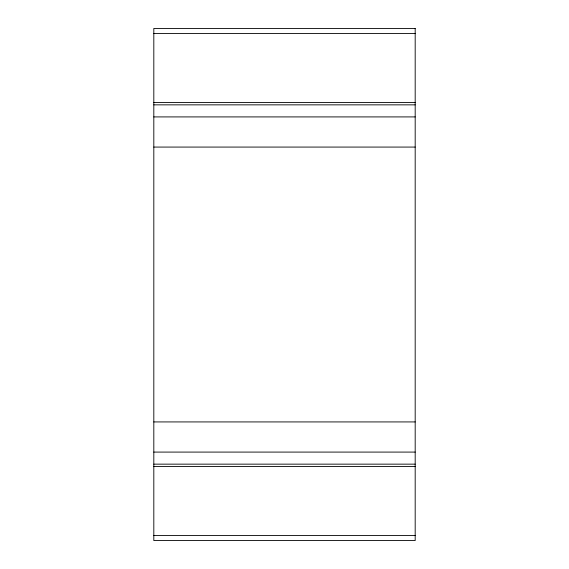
<?xml version="1.0" encoding="UTF-8"?>
<svg xmlns="http://www.w3.org/2000/svg" width="569" height="569" viewBox="0 0 569 569"><rect width="100%" height="100%" fill="white"/><g stroke="black" fill="none" stroke-linecap="round" stroke-linejoin="round"><path stroke-width="0.85" d="M153.815 33.479L415.185 33.479M153.815 102.441L415.185 102.441M153.815 104.852L415.185 104.852M153.815 116.915L415.185 116.915M153.815 147.072L415.185 147.072M153.815 421.928L415.185 421.928M153.815 452.085L415.185 452.085M153.815 464.148L415.185 464.148M153.815 466.559L415.185 466.559M153.815 535.521L415.185 535.521M415.185 28.45L153.815 28.45L153.815 540.55L415.185 540.55L415.185 28.45"/></g></svg>
